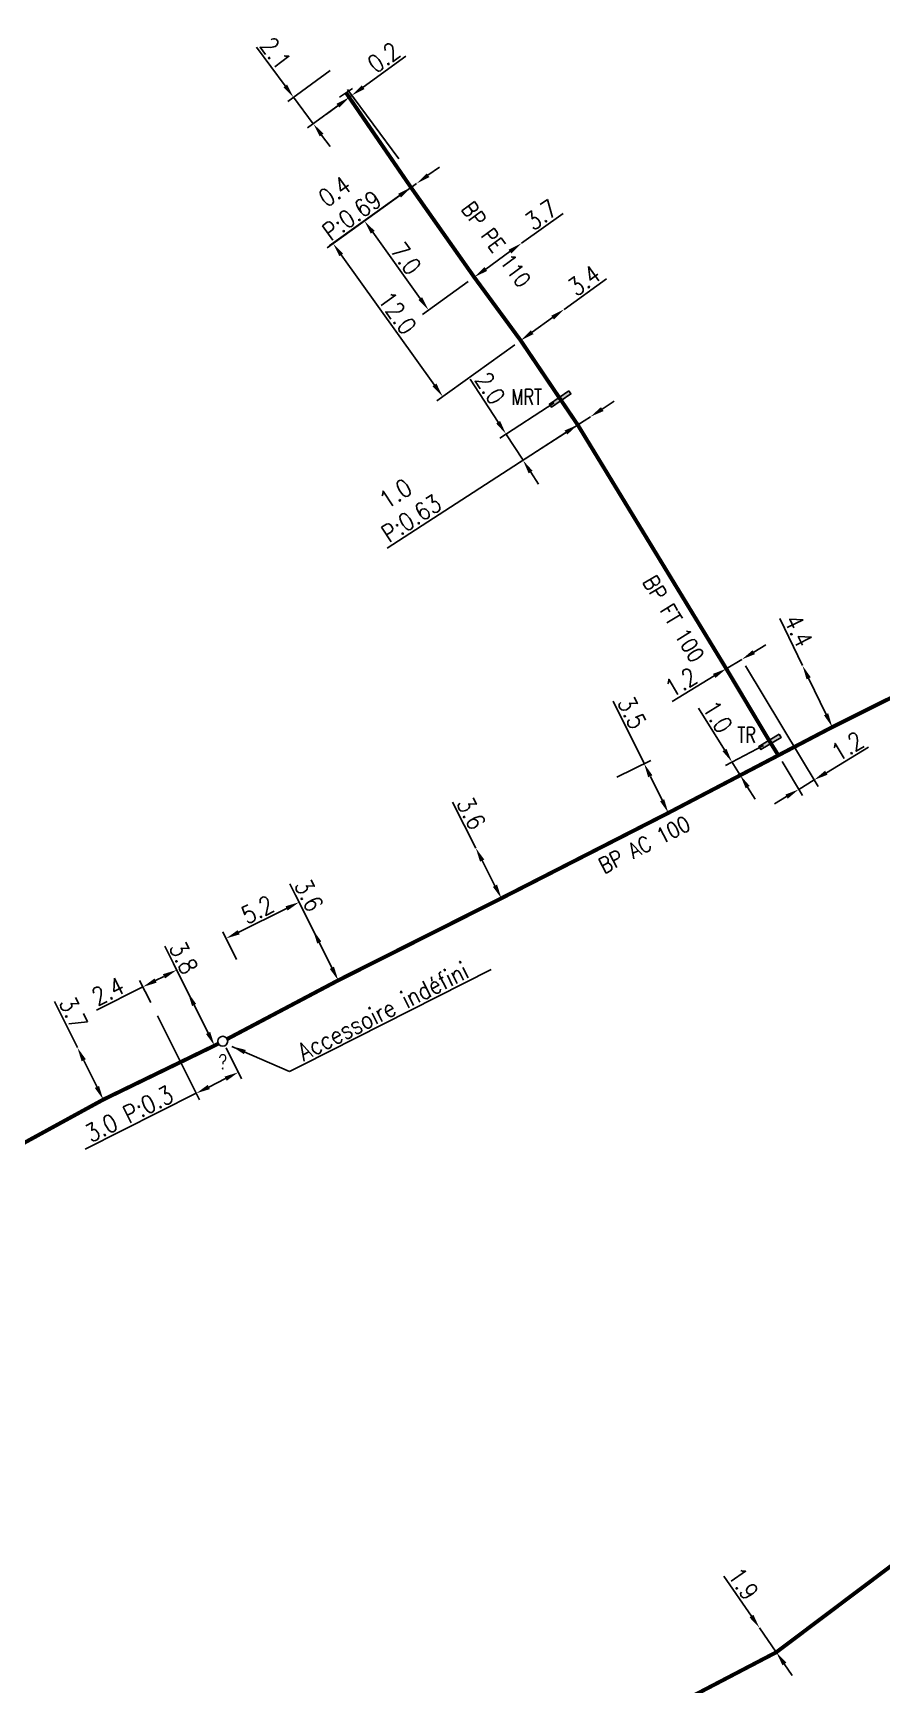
# Model space of a CAD drawing. Header units: millimetres. Extents: x 185000 to 186000, y 127990 to 129010.
# Drawn here: x 185874.8 to 185928.9, y 128261.5 to 128366.8 of the extents above; entities that cross this region are included whole.
import ezdxf
from ezdxf.enums import TextEntityAlignment as Align

# ---------------------------------------------------------------- set-up
doc = ezdxf.new("R2010")
doc.units = ezdxf.units.MM
doc.header["$PDMODE"] = 34
for name, pattern in [('L_25_AP', [2000, 1000, 1000]), ('L_25_FT', [2000, 1000, 1000]), ('L_25_PE', [2000, 1000, 1000])]:
    doc.linetypes.add(name, pattern=pattern)
doc.layers.get('0').update_dxf_attribs({"linetype": 'CONTINUOUS'})
doc.layers.get('DEFPOINTS').update_dxf_attribs({"linetype": 'CONTINUOUS'})
for name, color, linetype in [('L_150', 1, 'CONTINUOUS'), ('L_340', 7, 'CONTINUOUS'), ('L_930', 7, 'CONTINUOUS')]:
    doc.layers.add(name, color=color, linetype=linetype)
doc.styles.add('G_ROMANS', font='ROMANS.SHX', dxfattribs={"width": 0.75})
doc.styles.get("Standard").update_dxf_attribs({"font": 'romans.shx', "width": 0.85})
doc.dimstyles.get("Standard").update_dxf_attribs({"dimtxt": 1.5, "dimasz": 1.2, "dimexe": 0.625, "dimexo": 0.625, "dimgap": 0.25, "dimtad": 1, "dimdec": 1, "dimzin": 0, "dimdsep": 46, "dimtxsty": 'Standard', "dimcen": -0.5, "dimadec": 0, "dimazin": 0, "dimtfac": 1, "dimtdec": 1, "dimtmove": 0, "dimatfit": 3, "dimfxl": 0, "dimtolj": 1, "dimtzin": 0, "dimarcsym": 0})

# ---------------------------------------------------------------- blocks, each defined once
blk = doc.blocks.new('*D217')
at = {"layer": 'DEFPOINTS', "color": 0, "linetype": 'Continuous', "transparency": 16777216}
for p in [(185921.11, 128265.13), (185921.11, 128265.13), (185922.19, 128263.57)]:
    blk.add_point(p, dxfattribs=at)
at = {"layer": 'L_150', "color": 0, "linetype": 'Continuous', "lineweight": -2, "transparency": 16777216}
for p, q in [((185920.6, 128265.87), (185918.85, 128268.42)), ((185922.19, 128263.57), (185921.11, 128265.13)), ((185922.7, 128262.83), (185923.21, 128262.08))]:
    blk.add_line(p, q, dxfattribs=at)
at = {"layer": 'L_150', "color": 0, "linetype": 'Continuous', "transparency": 16777216}
for points in [[(185920.73, 128265.96), (185920.48, 128265.79), (185921.11, 128265.13)], [(185922.83, 128262.91), (185922.58, 128262.74), (185922.19, 128263.57)]]:
    blk.add_solid(points, dxfattribs=at)
at = {"layer": 'L_150', "color": 0, "linetype": 'Continuous', "transparency": 16777216, "insert": (185920.09, 128267.94), "char_height": 1.125, "attachment_point": 5, "rotation": 304.5497}
blk.add_mtext('\\A1;1.9', dxfattribs=at)
blk = doc.blocks.new('*D1914')
at = {"layer": 'DEFPOINTS', "color": 0, "linetype": 'Continuous', "transparency": 16777216}
for p in [(185877.63, 128302.1), (185877.63, 128302.1), (185879.28, 128298.79)]:
    blk.add_point(p, dxfattribs=at)
at = {"layer": 'L_150', "color": 0, "linetype": 'Continuous', "lineweight": -2, "transparency": 16777216}
for p, q in [((185877.63, 128302.1), (185876.17, 128305.04)), ((185878.88, 128299.59), (185878.03, 128301.29))]:
    blk.add_line(p, q, dxfattribs=at)
at = {"layer": 'L_150', "color": 0, "linetype": 'Continuous', "transparency": 16777216}
for points in [[(185878.17, 128301.36), (185877.9, 128301.23), (185877.63, 128302.1)], [(185879.01, 128299.66), (185878.74, 128299.53), (185879.28, 128298.79)]]:
    blk.add_solid(points, dxfattribs=at)
at = {"layer": 'L_150', "color": 0, "linetype": 'Continuous', "transparency": 16777216, "insert": (185877.38, 128304.31), "char_height": 1.125, "attachment_point": 5, "rotation": 296.3885}
blk.add_mtext('\\A1;3.7', dxfattribs=at)
blk = doc.blocks.new('*D1915')
at = {"layer": 'DEFPOINTS', "color": 0, "linetype": 'Continuous', "transparency": 16777216}
for p in [(185881.81, 128305.97), (185882.52, 128304.55), (185886.37, 128302.23)]:
    blk.add_point(p, dxfattribs=at)
at = {"layer": 'L_150', "color": 0, "linetype": 'Continuous', "lineweight": -2, "transparency": 16777216}
for p, q in [((185883.15, 128306.64), (185882.61, 128306.37)), ((185886.16, 128302.65), (185883.75, 128307.46)), ((185881.81, 128305.97), (185878.84, 128304.48)), ((185882.31, 128304.97), (185881.6, 128306.39))]:
    blk.add_line(p, q, dxfattribs=at)
at = {"layer": 'L_150', "color": 0, "linetype": 'Continuous', "transparency": 16777216}
for points in [[(185882.55, 128306.51), (185882.68, 128306.24), (185881.81, 128305.97)], [(185883.08, 128306.78), (185883.22, 128306.51), (185883.96, 128307.05)]]:
    blk.add_solid(points, dxfattribs=at)
at = {"layer": 'L_150', "color": 0, "linetype": 'Continuous', "transparency": 16777216, "insert": (185879.58, 128305.7), "char_height": 1.125, "attachment_point": 5, "rotation": 26.5833}
blk.add_mtext('\\A1;2.4', dxfattribs=at)
blk = doc.blocks.new('*D1916')
at = {"layer": 'DEFPOINTS', "color": 0, "linetype": 'Continuous', "transparency": 16777216}
for p in [(185884.67, 128305.63), (185884.67, 128305.63), (185886.37, 128302.23)]:
    blk.add_point(p, dxfattribs=at)
at = {"layer": 'L_150', "color": 0, "linetype": 'Continuous', "lineweight": -2, "transparency": 16777216}
for p, q in [((185884.67, 128305.63), (185883.2, 128308.56)), ((185885.97, 128303.03), (185885.07, 128304.82))]:
    blk.add_line(p, q, dxfattribs=at)
at = {"layer": 'L_150', "color": 0, "linetype": 'Continuous', "transparency": 16777216}
for points in [[(185885.2, 128304.89), (185884.94, 128304.75), (185884.67, 128305.63)], [(185886.1, 128303.1), (185885.83, 128302.97), (185886.37, 128302.23)]]:
    blk.add_solid(points, dxfattribs=at)
at = {"layer": 'L_150', "color": 0, "linetype": 'Continuous', "transparency": 16777216, "insert": (185884.4, 128307.83), "char_height": 1.125, "attachment_point": 5, "rotation": 296.6027}
blk.add_mtext('\\A1;3.8', dxfattribs=at)
blk = doc.blocks.new('*D1917')
at = {"layer": 'DEFPOINTS', "color": 0, "linetype": 'Continuous', "transparency": 16777216}
for p in [(185882.52, 128304.55), (185886.9, 128302.51), (185885.21, 128299.19)]:
    blk.add_point(p, dxfattribs=at)
at = {"layer": 'L_930', "color": 0, "linetype": 'Continuous', "lineweight": -2, "transparency": 16777216}
for p, q in [((185882.73, 128304.13), (185885.42, 128298.77)), ((185887.11, 128302.09), (185888.1, 128300.11)), ((185885.21, 128299.19), (185878.12, 128295.64)), ((185887.08, 128300.13), (185886.01, 128299.59))]:
    blk.add_line(p, q, dxfattribs=at)
at = {"layer": 'L_930', "color": 0, "linetype": 'Continuous', "transparency": 16777216}
for points in [[(185887.02, 128300.26), (185887.15, 128299.99), (185887.89, 128300.53)], [(185885.94, 128299.73), (185886.08, 128299.46), (185885.21, 128299.19)]]:
    blk.add_solid(points, dxfattribs=at)
at = {"layer": 'L_930', "color": 0, "linetype": 'Continuous', "transparency": 16777216, "insert": (185880.93, 128297.88), "char_height": 1.125, "attachment_point": 5, "rotation": 26.5833}
blk.add_mtext('\\A1;3.0 P:0.3', dxfattribs=at)
blk = doc.blocks.new('*D1918')
at = {"layer": 'DEFPOINTS', "color": 0, "linetype": 'Continuous', "transparency": 16777216}
for p in [(185887.11, 128309.06), (185887.99, 128307.29), (185894.26, 128306.39)]:
    blk.add_point(p, dxfattribs=at)
at = {"layer": 'L_150', "color": 0, "linetype": 'Continuous', "lineweight": -2, "transparency": 16777216}
for p, q in [((185894.05, 128306.81), (185891.56, 128311.79)), ((185890.96, 128310.97), (185887.92, 128309.46)), ((185887.78, 128307.71), (185886.9, 128309.48))]:
    blk.add_line(p, q, dxfattribs=at)
at = {"layer": 'L_150', "color": 0, "linetype": 'Continuous', "transparency": 16777216}
for points in [[(185890.9, 128311.11), (185891.03, 128310.84), (185891.77, 128311.37)], [(185887.85, 128309.59), (185887.98, 128309.32), (185887.11, 128309.06)]]:
    blk.add_solid(points, dxfattribs=at)
at = {"layer": 'L_150', "color": 0, "linetype": 'Continuous', "transparency": 16777216, "insert": (185889.11, 128310.89), "char_height": 1.125, "attachment_point": 5, "rotation": 26.4591}
blk.add_mtext('\\A1;5.2', dxfattribs=at)
blk = doc.blocks.new('*D1919')
at = {"layer": 'DEFPOINTS', "color": 0, "linetype": 'Continuous', "transparency": 16777216}
for p in [(185892.65, 128309.61), (185892.65, 128309.61), (185894.26, 128306.39)]:
    blk.add_point(p, dxfattribs=at)
at = {"layer": 'L_150', "color": 0, "linetype": 'Continuous', "lineweight": -2, "transparency": 16777216}
for p, q in [((185892.65, 128309.61), (185891.18, 128312.54)), ((185893.85, 128307.19), (185893.05, 128308.8))]:
    blk.add_line(p, q, dxfattribs=at)
at = {"layer": 'L_150', "color": 0, "linetype": 'Continuous', "transparency": 16777216}
for points in [[(185893.18, 128308.87), (185892.92, 128308.73), (185892.65, 128309.61)], [(185893.99, 128307.26), (185893.72, 128307.12), (185894.26, 128306.39)]]:
    blk.add_solid(points, dxfattribs=at)
at = {"layer": 'L_150', "color": 0, "linetype": 'Continuous', "transparency": 16777216, "insert": (185892.39, 128311.81), "char_height": 1.125, "attachment_point": 5, "rotation": 296.5212}
blk.add_mtext('\\A1;3.6', dxfattribs=at)
blk = doc.blocks.new('L_300_15')
at = {"color": 0, "linetype": 'Continuous'}
blk.add_circle((0, 0), 1.56, dxfattribs=at)
at = {"color": 0, "linetype": 'Continuous', "style": 'G_ROMANS', "width": 0.75}
blk.add_text('?', height=4.69, dxfattribs=at).set_placement((0, -6.56), align=Align.MIDDLE_CENTER)
at = {"color": 0, "linetype": 'Continuous', "width": 0.75}
blk.add_attdef('TYP', text='', height=4.69, dxfattribs=at).set_placement((0, 5.78), align=Align.MIDDLE_CENTER)
at = {"color": 0, "linetype": 'Continuous', "width": 0.75, "flags": 1}
blk.add_attdef('NUM', text='', height=3.75, dxfattribs=at).set_placement((0, -3.75), align=Align.MIDDLE_CENTER)
at = {"color": 0, "linetype": 'Continuous', "width": 0.75, "flags": 3}
for tag, p in [('DEF_LEG', (0, -10.71)), ('DEF_COUP', (0, -13.21)), ('DEF_TYPE', (0, -15.71))]:
    blk.add_attdef(tag, text='', height=1.2, dxfattribs=at).set_placement(p, align=Align.MIDDLE)
blk = doc.blocks.new('*D1920')
at = {"layer": 'DEFPOINTS', "color": 0, "linetype": 'Continuous', "transparency": 16777216}
for p in [(185903.03, 128314.82), (185903.03, 128314.82), (185904.66, 128311.62)]:
    blk.add_point(p, dxfattribs=at)
at = {"layer": 'L_150', "color": 0, "linetype": 'Continuous', "lineweight": -2, "transparency": 16777216}
for p, q in [((185903.03, 128314.82), (185901.54, 128317.74)), ((185904.25, 128312.42), (185903.44, 128314.02))]:
    blk.add_line(p, q, dxfattribs=at)
at = {"layer": 'L_150', "color": 0, "linetype": 'Continuous', "transparency": 16777216}
for points in [[(185903.57, 128314.09), (185903.3, 128313.95), (185903.03, 128314.82)], [(185904.39, 128312.49), (185904.12, 128312.35), (185904.66, 128311.62)]]:
    blk.add_solid(points, dxfattribs=at)
at = {"layer": 'L_150', "color": 0, "linetype": 'Continuous', "transparency": 16777216, "insert": (185902.74, 128317.03), "char_height": 1.125, "attachment_point": 5, "rotation": 297.0403}
blk.add_mtext('\\A1;3.6', dxfattribs=at)
blk = doc.blocks.new('*D1921')
at = {"layer": 'DEFPOINTS', "color": 0, "linetype": 'Continuous', "transparency": 16777216}
for p in [(185913.76, 128320.2), (185911.6, 128319.14), (185915.21, 128317.01)]:
    blk.add_point(p, dxfattribs=at)
at = {"layer": 'L_150', "color": 0, "linetype": 'Continuous', "lineweight": -2, "transparency": 16777216}
for p, q in [((185913.76, 128320.2), (185911.79, 128324.19)), ((185912.02, 128319.34), (185914.18, 128320.41)), ((185914.91, 128317.87), (185914.16, 128319.39)), ((185915.63, 128317.22), (185915.73, 128317.27))]:
    blk.add_line(p, q, dxfattribs=at)
at = {"layer": 'L_150', "color": 0, "linetype": 'Continuous', "transparency": 16777216}
for points in [[(185914.29, 128319.46), (185914.02, 128319.33), (185913.76, 128320.2)], [(185915.04, 128317.93), (185914.78, 128317.8), (185915.31, 128317.06)]]:
    blk.add_solid(points, dxfattribs=at)
at = {"layer": 'L_150', "color": 0, "linetype": 'Continuous', "transparency": 16777216, "insert": (185912.99, 128323.45), "char_height": 1.125, "attachment_point": 5, "rotation": 296.266}
blk.add_mtext('\\A1;3.5', dxfattribs=at)
blk = doc.blocks.new('*D1922')
at = {"layer": 'DEFPOINTS', "color": 0, "linetype": 'Continuous', "transparency": 16777216}
for p in [(185923.86, 128326.45), (185923.86, 128326.45), (185925.76, 128322.53)]:
    blk.add_point(p, dxfattribs=at)
at = {"layer": 'L_150', "color": 0, "linetype": 'Continuous', "lineweight": -2, "transparency": 16777216}
for p, q in [((185923.86, 128326.45), (185922.41, 128329.44)), ((185925.37, 128323.34), (185924.25, 128325.64))]:
    blk.add_line(p, q, dxfattribs=at)
at = {"layer": 'L_150', "color": 0, "linetype": 'Continuous', "transparency": 16777216}
for points in [[(185924.39, 128325.7), (185924.12, 128325.57), (185923.86, 128326.45)], [(185925.5, 128323.41), (185925.23, 128323.28), (185925.76, 128322.53)]]:
    blk.add_solid(points, dxfattribs=at)
at = {"layer": 'L_150', "color": 0, "linetype": 'Continuous', "transparency": 16777216, "insert": (185923.61, 128328.67), "char_height": 1.125, "attachment_point": 5, "rotation": 295.8933}
blk.add_mtext('\\A1;4.4', dxfattribs=at)
blk = doc.blocks.new('L_340_19')
at = {"linetype": 'Continuous'}
blk.add_hatch(color=0, dxfattribs=at).paths.add_polyline_path([(0.12, 0.75), (-0.12, 0.75), (-0.12, -0.75), (0.12, -0.75)])
at = {"color": 0, "linetype": 'Continuous'}
blk.add_lwpolyline([(-0.12, 0.75), (0.12, 0.75), (0.12, -0.75), (-0.12, -0.75)], close=True, dxfattribs=at)
at = {"color": 0, "linetype": 'Continuous', "width": 0.75}
for tag, height, flags, p in [('TR', 1, 8, (0, 1.98)), ('DEF_LEG', 1.2, 3, (0, -5)), ('DEF_COUP', 1.2, 3, (0, -7.5)), ('DEF_TYPE', 1.2, 3, (0, -10))]:
    blk.add_attdef(tag, text='', height=height, dxfattribs=dict(at, flags=flags)).set_placement(p, align=Align.MIDDLE)
blk = doc.blocks.new('*D1924')
at = {"layer": 'DEFPOINTS', "color": 0, "linetype": 'Continuous', "transparency": 16777216}
for p in [(185910.34, 128342.31), (185910.34, 128342.31), (185909.53, 128341.79)]:
    blk.add_point(p, dxfattribs=at)
at = {"layer": 'L_150', "color": 0, "linetype": 'Continuous', "lineweight": -2, "transparency": 16777216}
for p, q in [((185910.34, 128342.31), (185909.53, 128341.79)), ((185911.09, 128342.8), (185911.85, 128343.29)), ((185908.78, 128341.3), (185897.38, 128333.94))]:
    blk.add_line(p, q, dxfattribs=at)
at = {"layer": 'L_150', "color": 0, "linetype": 'Continuous', "transparency": 16777216}
for points in [[(185911.01, 128342.92), (185911.18, 128342.67), (185910.34, 128342.31)], [(185908.69, 128341.43), (185908.86, 128341.17), (185909.53, 128341.79)]]:
    blk.add_solid(points, dxfattribs=at)
at = {"layer": 'L_150', "color": 0, "linetype": 'Continuous', "transparency": 16777216, "insert": (185898.42, 128336.62), "char_height": 1.125, "attachment_point": 5, "rotation": 32.8665}
blk.add_mtext('\\A1;1.0\\PP:0.63', dxfattribs=at)
blk = doc.blocks.new('*D1925')
at = {"layer": 'DEFPOINTS', "color": 0, "linetype": 'Continuous', "transparency": 16777216}
for p in [(185894.12, 128364.64), (185891.41, 128362.67), (185894.96, 128362.66)]:
    blk.add_point(p, dxfattribs=at)
at = {"layer": 'L_340', "color": 0, "linetype": 'Continuous', "lineweight": -2, "transparency": 16777216}
for p, q in [((185890.88, 128363.39), (185889.04, 128365.86)), ((185893.74, 128364.37), (185891.04, 128362.39)), ((185892.67, 128360.98), (185891.41, 128362.67)), ((185894.58, 128362.38), (185892.29, 128360.71)), ((185893.2, 128360.26), (185893.74, 128359.54))]:
    blk.add_line(p, q, dxfattribs=at)
at = {"layer": 'L_340', "color": 0, "linetype": 'Continuous', "transparency": 16777216}
for points in [[(185891, 128363.48), (185890.76, 128363.3), (185891.41, 128362.67)], [(185893.32, 128360.35), (185893.08, 128360.17), (185892.67, 128360.98)]]:
    blk.add_solid(points, dxfattribs=at)
at = {"layer": 'L_340', "color": 0, "linetype": 'Continuous', "transparency": 16777216, "insert": (185890.27, 128365.47), "char_height": 1.125, "attachment_point": 5, "rotation": 306.6057}
blk.add_mtext('\\A1;2.1', dxfattribs=at)
blk = doc.blocks.new('*D1926')
at = {"layer": 'DEFPOINTS', "color": 0, "linetype": 'Continuous', "transparency": 16777216}
for p in [(185894.96, 128362.66), (185895.12, 128362.78), (185898.4, 128358.37)]:
    blk.add_point(p, dxfattribs=at)
at = {"layer": 'L_340', "color": 0, "linetype": 'Continuous', "lineweight": -2, "transparency": 16777216}
for p, q in [((185895.85, 128363.31), (185898.56, 128365.29)), ((185898.12, 128358.75), (185894.85, 128363.16)), ((185894.96, 128362.66), (185895.12, 128362.78)), ((185894.24, 128362.13), (185893.51, 128361.6))]:
    blk.add_line(p, q, dxfattribs=at)
at = {"layer": 'L_340', "color": 0, "linetype": 'Continuous', "transparency": 16777216}
for points in [[(185895.76, 128363.43), (185895.94, 128363.19), (185895.12, 128362.78)], [(185894.15, 128362.25), (185894.33, 128362.01), (185894.96, 128362.66)]]:
    blk.add_solid(points, dxfattribs=at)
at = {"layer": 'L_340', "color": 0, "linetype": 'Continuous', "transparency": 16777216, "insert": (185897.16, 128365.2), "char_height": 1.125, "attachment_point": 5, "rotation": 36.1558}
blk.add_mtext('\\A1;0.2', dxfattribs=at)
blk = doc.blocks.new('*D1927')
at = {"layer": 'DEFPOINTS', "color": 0, "linetype": 'Continuous', "transparency": 16777216}
for p in [(185899.25, 128357.17), (185899.25, 128357.17), (185898.9, 128356.92)]:
    blk.add_point(p, dxfattribs=at)
at = {"layer": 'L_150', "color": 0, "linetype": 'Continuous', "lineweight": -2, "transparency": 16777216}
for p, q in [((185899.98, 128357.7), (185900.71, 128358.22)), ((185899.25, 128357.17), (185898.9, 128356.92)), ((185898.17, 128356.4), (185893.69, 128353.19))]:
    blk.add_line(p, q, dxfattribs=at)
at = {"layer": 'L_150', "color": 0, "linetype": 'Continuous', "transparency": 16777216}
for points in [[(185899.9, 128357.82), (185900.07, 128357.58), (185899.25, 128357.17)], [(185898.08, 128356.52), (185898.26, 128356.28), (185898.9, 128356.92)]]:
    blk.add_solid(points, dxfattribs=at)
at = {"layer": 'L_150', "color": 0, "linetype": 'Continuous', "transparency": 16777216, "insert": (185894.58, 128355.9), "char_height": 1.125, "attachment_point": 5, "rotation": 35.6452}
blk.add_mtext('\\A1;0.4\\PP:0.69', dxfattribs=at)
blk = doc.blocks.new('*D1928')
at = {"layer": 'DEFPOINTS', "color": 0, "linetype": 'Continuous', "transparency": 16777216}
for p in [(185899.25, 128357.17), (185895.93, 128354.79), (185902.93, 128351.2)]:
    blk.add_point(p, dxfattribs=at)
at = {"layer": 'L_150', "color": 0, "linetype": 'Continuous', "lineweight": -2, "transparency": 16777216}
for p, q in [((185898.87, 128356.9), (185895.55, 128354.52)), ((185899.49, 128349.84), (185896.46, 128354.06)), ((185902.55, 128350.93), (185899.63, 128348.83))]:
    blk.add_line(p, q, dxfattribs=at)
at = {"layer": 'L_150', "color": 0, "linetype": 'Continuous', "transparency": 16777216}
for points in [[(185896.58, 128354.15), (185896.34, 128353.98), (185895.93, 128354.79)], [(185899.61, 128349.93), (185899.37, 128349.75), (185900.01, 128349.11)]]:
    blk.add_solid(points, dxfattribs=at)
at = {"layer": 'L_150', "color": 0, "linetype": 'Continuous', "transparency": 16777216, "insert": (185898.58, 128352.39), "char_height": 1.125, "attachment_point": 5, "rotation": 305.6452}
blk.add_mtext('\\A1;7.0', dxfattribs=at)
blk = doc.blocks.new('*D1929')
at = {"layer": 'DEFPOINTS', "color": 0, "linetype": 'Continuous', "transparency": 16777216}
for p in [(185905.94, 128353.36), (185905.94, 128353.36), (185902.93, 128351.2)]:
    blk.add_point(p, dxfattribs=at)
at = {"layer": 'L_150', "color": 0, "linetype": 'Continuous', "lineweight": -2, "transparency": 16777216}
for p, q in [((185905.94, 128353.36), (185908.6, 128355.27)), ((185903.66, 128351.72), (185905.21, 128352.83))]:
    blk.add_line(p, q, dxfattribs=at)
at = {"layer": 'L_150', "color": 0, "linetype": 'Continuous', "transparency": 16777216}
for points in [[(185905.12, 128352.95), (185905.3, 128352.71), (185905.94, 128353.36)], [(185903.58, 128351.85), (185903.75, 128351.6), (185902.93, 128351.2)]]:
    blk.add_solid(points, dxfattribs=at)
at = {"layer": 'L_150', "color": 0, "linetype": 'Continuous', "transparency": 16777216, "insert": (185907.2, 128355.18), "char_height": 1.125, "attachment_point": 5, "rotation": 35.6452}
blk.add_mtext('\\A1;3.7', dxfattribs=at)
blk = doc.blocks.new('*D1930')
at = {"layer": 'DEFPOINTS', "color": 0, "linetype": 'Continuous', "transparency": 16777216}
for p in [(185899.25, 128357.17), (185893.93, 128353.35), (185905.89, 128347.17)]:
    blk.add_point(p, dxfattribs=at)
at = {"layer": 'L_150', "color": 0, "linetype": 'Continuous', "lineweight": -2, "transparency": 16777216}
for p, q in [((185898.87, 128356.9), (185893.55, 128353.08)), ((185900.4, 128344.33), (185894.45, 128352.62)), ((185905.51, 128346.9), (185900.54, 128343.33))]:
    blk.add_line(p, q, dxfattribs=at)
at = {"layer": 'L_150', "color": 0, "linetype": 'Continuous', "transparency": 16777216}
for points in [[(185894.57, 128352.71), (185894.33, 128352.54), (185893.93, 128353.35)], [(185900.52, 128344.42), (185900.27, 128344.25), (185900.92, 128343.6)]]:
    blk.add_solid(points, dxfattribs=at)
at = {"layer": 'L_150', "color": 0, "linetype": 'Continuous', "transparency": 16777216, "insert": (185898.03, 128348.92), "char_height": 1.125, "attachment_point": 5, "rotation": 305.6452}
blk.add_mtext('\\A1;12.0', dxfattribs=at)
blk = doc.blocks.new('*D1931')
at = {"layer": 'DEFPOINTS', "color": 0, "linetype": 'Continuous', "transparency": 16777216}
for p in [(185908.66, 128349.15), (185908.66, 128349.15), (185905.89, 128347.17)]:
    blk.add_point(p, dxfattribs=at)
at = {"layer": 'L_150', "color": 0, "linetype": 'Continuous', "lineweight": -2, "transparency": 16777216}
for p, q in [((185908.66, 128349.15), (185911.36, 128351.09)), ((185906.62, 128347.69), (185907.92, 128348.63))]:
    blk.add_line(p, q, dxfattribs=at)
at = {"layer": 'L_150', "color": 0, "linetype": 'Continuous', "transparency": 16777216}
for points in [[(185907.84, 128348.75), (185908.01, 128348.5), (185908.66, 128349.15)], [(185906.54, 128347.82), (185906.71, 128347.57), (185905.89, 128347.17)]]:
    blk.add_solid(points, dxfattribs=at)
at = {"layer": 'L_150', "color": 0, "linetype": 'Continuous', "transparency": 16777216, "insert": (185909.94, 128350.99), "char_height": 1.125, "attachment_point": 5, "rotation": 35.6452}
blk.add_mtext('\\A1;3.4', dxfattribs=at)
blk = doc.blocks.new('*D1932')
at = {"layer": 'DEFPOINTS', "color": 0, "linetype": 'Continuous', "transparency": 16777216}
for p in [(185908.41, 128343.44), (185910.34, 128342.31), (185906.04, 128339.53)]:
    blk.add_point(p, dxfattribs=at)
at = {"layer": 'L_340', "color": 0, "linetype": 'Continuous', "lineweight": -2, "transparency": 16777216}
for p, q in [((185904.46, 128341.96), (185902.67, 128344.71)), ((185908.02, 128343.19), (185904.56, 128340.95)), ((185906.04, 128339.53), (185904.95, 128341.21)), ((185909.94, 128342.05), (185905.64, 128339.28)), ((185906.53, 128338.78), (185907.02, 128338.02))]:
    blk.add_line(p, q, dxfattribs=at)
at = {"layer": 'L_340', "color": 0, "linetype": 'Continuous', "transparency": 16777216}
for points in [[(185904.58, 128342.04), (185904.33, 128341.88), (185904.95, 128341.21)], [(185906.65, 128338.86), (185906.4, 128338.69), (185906.04, 128339.53)]]:
    blk.add_solid(points, dxfattribs=at)
at = {"layer": 'L_340', "color": 0, "linetype": 'Continuous', "transparency": 16777216, "insert": (185903.95, 128344.12), "char_height": 1.125, "attachment_point": 5, "rotation": 302.9863}
blk.add_mtext('\\A1;2.0', dxfattribs=at)
blk = doc.blocks.new('L_340_17')
at = {"linetype": 'Continuous'}
blk.add_hatch(color=0, dxfattribs=at).paths.add_polyline_path([(0.12, 0.75), (-0.12, 0.75), (-0.12, -0.75), (0.12, -0.75)])
at = {"color": 0, "linetype": 'Continuous'}
blk.add_lwpolyline([(-0.12, 0.75), (0.12, 0.75), (0.12, -0.75), (-0.12, -0.75)], close=True, dxfattribs=at)
at = {"color": 0, "linetype": 'Continuous', "width": 0.75}
for tag, height, flags, p in [('MRT', 1, 8, (0, 1.88)), ('DEF_LEG', 1.2, 3, (0, -5)), ('DEF_COUP', 1.2, 3, (0, -7.5)), ('DEF_TYPE', 1.2, 3, (0, -10))]:
    blk.add_attdef(tag, text='', height=height, dxfattribs=dict(at, flags=flags)).set_placement(p, align=Align.MIDDLE)
blk = doc.blocks.new('L_340_07')
at = {"color": 0, "linetype": 'Continuous', "const_width": 0.25, "flags": 128}
blk.add_lwpolyline([(0, 0), (0.35, 0)], dxfattribs=at)
at = {"color": 0, "linetype": 'Continuous', "flags": 128}
blk.add_lwpolyline([(0.35, -0.5), (0.35, 0.5)], dxfattribs=at)
at = {"color": 0, "linetype": 'Continuous', "width": 0.75, "flags": 3}
for tag, p in [('DEF_LEG', (0.72, -3.47)), ('DEF_COUP', (0.72, -5.97)), ('DEF_TYPE', (0.72, -8.47))]:
    blk.add_attdef(tag, text='', height=1.2, dxfattribs=at).set_placement(p, align=Align.MIDDLE)
blk = doc.blocks.new('*D1441')
at = {"layer": 'DEFPOINTS', "color": 0, "linetype": 'Continuous', "transparency": 16777216}
for p in [(185919.99, 128326.84), (185922.32, 128320.73), (185924.6, 128319.16)]:
    blk.add_point(p, dxfattribs=at)
at = {"layer": 'L_150', "color": 0, "linetype": 'Continuous', "lineweight": -2, "transparency": 16777216}
for p, q in [((185920.23, 128326.44), (185924.85, 128318.75)), ((185925.38, 128319.62), (185928.07, 128321.24)), ((185922.56, 128320.33), (185923.86, 128318.16)), ((185923.62, 128318.56), (185924.6, 128319.16)), ((185922.85, 128318.1), (185922.08, 128317.64))]:
    blk.add_line(p, q, dxfattribs=at)
at = {"layer": 'L_150', "color": 0, "linetype": 'Continuous', "transparency": 16777216}
for points in [[(185925.3, 128319.75), (185925.45, 128319.49), (185924.6, 128319.16)], [(185922.77, 128318.23), (185922.92, 128317.97), (185923.62, 128318.56)]]:
    blk.add_solid(points, dxfattribs=at)
at = {"layer": 'L_150', "color": 0, "linetype": 'Continuous', "transparency": 16777216, "insert": (185926.72, 128321.3), "char_height": 1.125, "attachment_point": 5, "rotation": 31.0013}
blk.add_mtext('\\A1;1.2', dxfattribs=at)
blk = doc.blocks.new('*D1442')
at = {"layer": 'DEFPOINTS', "color": 0, "linetype": 'Continuous', "transparency": 16777216}
for p in [(185921.79, 128321.58), (185922.32, 128320.73), (185919.89, 128319.46)]:
    blk.add_point(p, dxfattribs=at)
at = {"layer": 'L_340', "color": 0, "linetype": 'Continuous', "lineweight": -2, "transparency": 16777216}
for p, q in [((185918.89, 128321.07), (185917.23, 128323.74)), ((185921.37, 128321.36), (185918.94, 128320.09)), ((185919.89, 128319.46), (185919.36, 128320.31)), ((185921.9, 128320.51), (185919.47, 128319.24)), ((185920.36, 128318.7), (185920.84, 128317.93))]:
    blk.add_line(p, q, dxfattribs=at)
at = {"layer": 'L_340', "color": 0, "linetype": 'Continuous', "transparency": 16777216}
for points in [[(185919.01, 128321.15), (185918.76, 128320.99), (185919.36, 128320.31)], [(185920.49, 128318.78), (185920.24, 128318.62), (185919.89, 128319.46)]]:
    blk.add_solid(points, dxfattribs=at)
at = {"layer": 'L_340', "color": 0, "linetype": 'Continuous', "transparency": 16777216, "insert": (185918.45, 128323.19), "char_height": 1.125, "attachment_point": 5, "rotation": 301.8911}
blk.add_mtext('\\A1;1.0', dxfattribs=at)
blk = doc.blocks.new('*D1443')
at = {"layer": 'DEFPOINTS', "color": 0, "linetype": 'Continuous', "transparency": 16777216}
for p in [(185919.99, 128326.84), (185919.99, 128326.84), (185919, 128326.25)]:
    blk.add_point(p, dxfattribs=at)
at = {"layer": 'L_150', "color": 0, "linetype": 'Continuous', "lineweight": -2, "transparency": 16777216}
for p, q in [((185920.76, 128327.31), (185921.53, 128327.77)), ((185919.99, 128326.84), (185919, 128326.25)), ((185918.23, 128325.79), (185915.54, 128324.17))]:
    blk.add_line(p, q, dxfattribs=at)
at = {"layer": 'L_150', "color": 0, "linetype": 'Continuous', "transparency": 16777216}
for points in [[(185920.68, 128327.43), (185920.83, 128327.18), (185919.99, 128326.84)], [(185918.15, 128325.92), (185918.31, 128325.66), (185919, 128326.25)]]:
    blk.add_solid(points, dxfattribs=at)
at = {"layer": 'L_150', "color": 0, "linetype": 'Continuous', "transparency": 16777216, "insert": (185916.11, 128325.39), "char_height": 1.125, "attachment_point": 5, "rotation": 31.0013}
blk.add_mtext('\\A1;1.2', dxfattribs=at)

msp = doc.modelspace()

# ---------------------------------------------------------------- linework, layer by layer
at = {"layer": 'L_150', "linetype": 'L_25_PE', "const_width": 0.25, "flags": 128}
for points in [[(185908.41, 128343.44), (185905.89, 128347.17), (185902.93, 128351.2), (185898.9, 128356.92), (185894.96, 128362.66)], [(185884.56, 128232.58), (185886.03, 128233.59), (185885.7, 128239.16), (185891.22, 128243.36), (185896.14, 128246.54), (185903.51, 128251.63), (185915.34, 128259.99), (185922.19, 128263.57), (185934.41, 128272.76), (185953.46, 128286.12), (185960.19, 128290.41), (185975.07, 128299.56), (185978.49, 128300.97), (185979.46, 128301.98), (185989.65, 128306.8), (185995.2, 128309.5), (186000, 128311.98)]]:
    msp.add_lwpolyline(points, dxfattribs=at)
at = {"layer": 'L_150', "linetype": 'L_25_FT', "const_width": 0.25, "flags": 128}
msp.add_lwpolyline([(185921.79, 128321.58), (185919, 128326.25), (185909.53, 128341.79), (185908.41, 128343.44)], dxfattribs=at)
at = {"layer": 'L_150', "linetype": 'L_25_AP', "const_width": 0.25, "flags": 128}
for points in [[(185887.18, 128302.65), (185894.26, 128306.39), (185904.66, 128311.62), (185904.66, 128311.62), (185915.21, 128317.01), (185922.32, 128320.73), (185925.76, 128322.53), (185925.76, 128322.53), (185936.28, 128327.78), (185936.28, 128327.78), (185943.49, 128331.37), (185943.49, 128331.37), (185945.61, 128332.42)], [(185922.32, 128320.73), (185921.79, 128321.58)], [(185833.91, 128274.72), (185834.09, 128276.72), (185842.96, 128281.81), (185852.81, 128287.41), (185854.55, 128288.4), (185859.21, 128291.05), (185862, 128289.82), (185862.28, 128289.94), (185862.28, 128289.94), (185866.64, 128291.88), (185879.28, 128298.79), (185886.37, 128302.23), (185886.62, 128302.36)]]:
    msp.add_lwpolyline(points, dxfattribs=at)

# ---------------------------------------------------------------- block references
at = {"layer": 'L_340', "rotation": 124.4672019743035}
msp.add_blockref('L_340_07', (185894.96, 128362.66), dxfattribs=at)
at = {"layer": 'L_340'}
ref = msp.add_blockref('L_340_17', (185908.41, 128343.44), dxfattribs=dict(at, rotation=304.0660666180434))
ref.add_attrib('MRT', 'MRT', dxfattribs={"layer": '0', "color": 0, "linetype": 'Continuous', "height": 1, "width": 0.75}).set_placement((185906.28, 128343.57), align=Align.MIDDLE)
ref = msp.add_blockref('L_340_19', (185921.79, 128321.58), dxfattribs=dict(at, rotation=301.0013410005712))
ref.add_attrib('TR', 'TR', dxfattribs={"layer": '0', "color": 0, "linetype": 'Continuous', "height": 1, "width": 0.75}).set_placement((185920.3, 128322.03), align=Align.MIDDLE)
at = {"layer": 'L_930', "xscale": 0.2, "yscale": 0.2, "zscale": 0.2}
msp.add_blockref('L_300_15', (185886.9, 128302.51), dxfattribs=at)

# ---------------------------------------------------------------- texts
at = {"layer": 'L_150', "linetype": 'Continuous', "width": 0.85}
for s, rotation, p in [('BP PE 110', 306.302, (185904.33, 128353.29)), ('BP FT 100', 301.0013, (185915.64, 128329.43)), ('BP AC 100', 27.0867, (185913.78, 128315.04))]:
    msp.add_text(s, height=1, rotation=rotation, dxfattribs=at).set_placement(p, align=Align.MIDDLE)
at = {"layer": 'L_930', "insert": (185892.05, 128301.23), "char_height": 1.125, "attachment_point": 7, "rotation": 26.8704}
msp.add_mtext('\\A1;Accessoire indéfini', dxfattribs=at)

# ---------------------------------------------------------------- dimensions: what is measured, and where the dimension line sits
at = {"layer": 'L_150', "linetype": 'Continuous'}
for base, p1, p2, angle, text, picture, middle in [((185899.25, 128357.17), (185898.9, 128356.92), (185899.25, 128357.17), 215.6452, '<>\\PP:0.69', '*D1927', (185895.57, 128354.53)), ((185910.34, 128342.31), (185909.53, 128341.79), (185910.34, 128342.31), 212.8665, '<>\\PP:0.63', '*D1924', (185899.34, 128335.2))]:
    dim = msp.add_linear_dim(base=base, p1=p1, p2=p2, angle=angle, text=text, dimstyle='Standard', override={"dimscale": 0.75, "dimatfit": 0}, dxfattribs=at)
    dim.commit()
    dim.dimension.update_dxf_attribs({"geometry": picture, "text_midpoint": middle, "dimtype": 160})
for base, p1, p2, angle, picture, middle in [((185893.93, 128353.35), (185905.89, 128347.17), (185899.25, 128357.17), 305.6452, '*D1930', (185898.03, 128348.92)), ((185895.93, 128354.79), (185902.93, 128351.2), (185899.25, 128357.17), 305.6452, '*D1928', (185898.58, 128352.39)), ((185887.11, 128309.06), (185894.26, 128306.39), (185887.99, 128307.29), 26.4591, '*D1918', (185889.11, 128310.89))]:
    dim = msp.add_linear_dim(base=base, p1=p1, p2=p2, angle=angle, dimstyle='Standard', override={"dimscale": 0.75, "dimatfit": 0}, dxfattribs=at)
    dim.commit()
    dim.dimension.update_dxf_attribs({"geometry": picture, "text_midpoint": middle})
for base, p1, p2, angle, override, picture, middle in [((185905.94, 128353.36), (185902.93, 128351.2), (185905.94, 128353.36), 215.6452, {"dimscale": 0.75}, '*D1929', (185907.64, 128354.57)), ((185908.66, 128349.15), (185905.89, 128347.17), (185908.66, 128349.15), 215.6452, {"dimscale": 0.75}, '*D1931', (185910.37, 128350.38)), ((185923.86, 128326.45), (185925.76, 128322.53), (185923.86, 128326.45), 295.8933, {"dimscale": 0.75}, '*D1922', (185922.94, 128328.35)), ((185919.98605, 128326.84235), (185919.00033, 128326.25003), (185919.98605, 128326.84235), 211.00134, {"dimscale": 0.75, "dimatfit": 0}, '*D1443', (185916.49659, 128324.74556)), ((185924.6046, 128319.1561), (185922.3169, 128320.7306), (185919.9861, 128326.8424), 211.0013, {"dimscale": 0.75, "dimatfit": 0}, '*D1441', (185927.1084, 128320.6606)), ((185913.76, 128320.2), (185915.21, 128317.01), (185911.6, 128319.14), 296.266, {"dimscale": 0.75}, '*D1921', (185912.32, 128323.12)), ((185903.03, 128314.82), (185904.66, 128311.62), (185903.03, 128314.82), 297.0403, {"dimscale": 0.75}, '*D1920', (185902.08, 128316.69)), ((185892.65, 128309.61), (185894.26, 128306.39), (185892.65, 128309.61), 296.5212, {"dimscale": 0.75}, '*D1919', (185891.72, 128311.48)), ((185884.67, 128305.63), (185886.37, 128302.23), (185884.67, 128305.63), 296.6027, {"dimscale": 0.75}, '*D1916', (185883.73, 128307.49)), ((185881.81, 128305.97), (185886.37, 128302.23), (185882.52, 128304.55), 26.5833, {"dimscale": 0.75}, '*D1915', (185879.92, 128305.03)), ((185877.63, 128302.1), (185879.28, 128298.79), (185877.63, 128302.1), 296.3885, {"dimscale": 0.75}, '*D1914', (185876.7, 128303.97)), ((185921.11, 128265.13), (185922.19, 128263.57), (185921.11, 128265.13), 304.5497, {"dimscale": 0.75, "dimlfac": 1, "dimlunit": 2, "dimatfit": 0}, '*D217', (185919.47, 128267.52))]:
    dim = msp.add_linear_dim(base=base, p1=p1, p2=p2, angle=angle, dimstyle='Standard', override=override, dxfattribs=at)
    dim.commit()
    dim.dimension.update_dxf_attribs({"geometry": picture, "text_midpoint": middle, "dimtype": 160})
at = {"layer": 'L_340', "linetype": 'Continuous'}
for base, p1, p2, angle, picture, middle in [((185891.41, 128362.67), (185894.96, 128362.66), (185894.12, 128364.64), 306.6057, '*D1925', (185889.67, 128365.02)), ((185895.12, 128362.78), (185894.96, 128362.66), (185898.4, 128358.37), 216.1558, '*D1926', (185897.6, 128364.59)), ((185906.04, 128339.53), (185908.41, 128343.44), (185910.34, 128342.31), 122.9863, '*D1932', (185903.32, 128343.72)), ((185919.89, 128319.46), (185921.79, 128321.58), (185922.32, 128320.73), 121.8911, '*D1442', (185917.82, 128322.79))]:
    dim = msp.add_linear_dim(base=base, p1=p1, p2=p2, angle=angle, dimstyle='Standard', override={"dimscale": 0.75, "dimatfit": 0}, dxfattribs=at)
    dim.commit()
    dim.dimension.update_dxf_attribs({"geometry": picture, "text_midpoint": middle, "dimtype": 160})
at = {"layer": 'L_930', "linetype": 'Continuous'}
dim = msp.add_linear_dim(base=(185885.21, 128299.19), p1=(185886.9, 128302.51), p2=(185882.52, 128304.55), angle=26.5833, text='<> P:0.3', dimstyle='Standard', override={"dimscale": 0.75}, dxfattribs=at)
dim.commit()
dim.dimension.update_dxf_attribs({"geometry": '*D1917', "text_midpoint": (185881.26, 128297.21), "dimtype": 160})

# ---------------------------------------------------------------- leaders
at = {"layer": 'L_930', "annotation_type": 0, "has_hookline": 1, "hookline_direction": 0, "text_width": 13.3, "horizontal_direction": (0.892031, 0.451975, 0)}
msp.add_leader([(185887.48, 128302.18), (185891.16, 128300.58), (185891.97, 128300.98)], dimstyle='Standard', override={"dimscale": 0.75}, dxfattribs=at)

doc.saveas('drawing.dxf')
